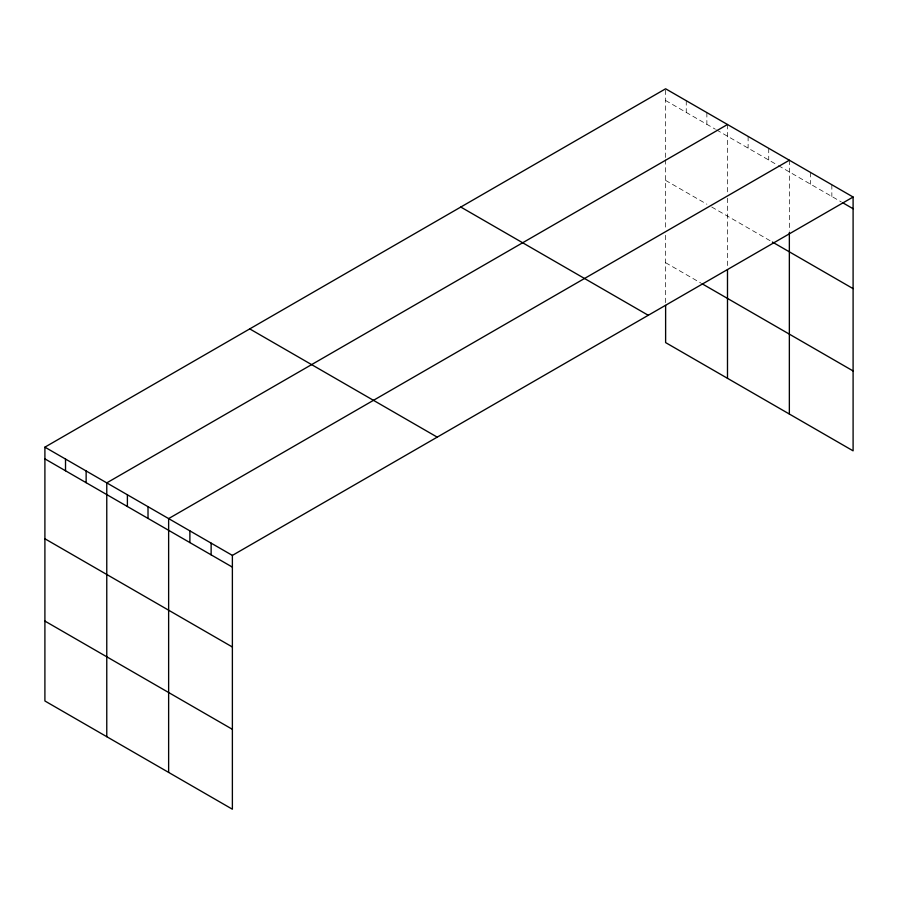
<?xml version="1.0" encoding="UTF-8"?>
<svg xmlns="http://www.w3.org/2000/svg" width="898" height="898" viewBox="0 0 898 898"><rect width="100%" height="100%" fill="white"/><g stroke="black" fill="none" stroke-linecap="round" stroke-linejoin="round"><path stroke-width="0.67" stroke-dasharray="4.49 3.37" d="M665.62 100.509L715.358 129.222M716.57 129.918L777.23 164.94M778.443 165.636L841.291 201.927M665.62 180.397L706.872 204.205M711.721 207.011L771.158 241.326M665.62 262.71L700.799 283.016M831.851 184.763L831.851 196.482M810.602 172.495L810.602 184.213M789.353 160.226L789.353 231.179M768.733 148.316L768.733 160.035M748.113 136.417L748.113 148.136M727.492 124.508L727.492 192.7M727.492 198.211L727.492 266.874M706.872 112.598L706.872 124.317M686.252 100.688L686.252 112.407M665.62 90.092L665.62 158.362M665.62 159.732L665.62 229.787M665.62 235.276L665.62 302.66"/><path stroke-width="1.35" d="M44.9 447.159L232.38 555.402L232.38 809.21L44.9 700.979L44.9 447.159L665.62 88.79L853.1 197.021L853.1 450.841L665.62 342.598L665.62 305.41M727.492 124.508L106.772 482.877L106.772 736.697M789.353 160.226L168.633 518.595L168.633 772.415M232.38 555.402L853.1 197.021M842.481 202.611L853.1 208.74M772.381 242.033L853.1 288.64M702.023 283.723L853.1 370.953M460.786 207.045L648.266 315.288M249.734 328.893L437.214 437.135M44.9 458.878L232.38 567.121M44.9 538.766L232.38 647.009M44.9 621.079L232.38 729.322M789.353 232.548L789.353 414.034M727.492 269.625L727.492 378.316M211.131 543.133L211.131 554.852M189.882 530.864L189.882 542.583M148.013 506.685L148.013 518.404M127.393 494.787L127.393 506.506M86.141 470.967L86.141 482.686M65.52 459.069L65.52 470.788"/></g></svg>
